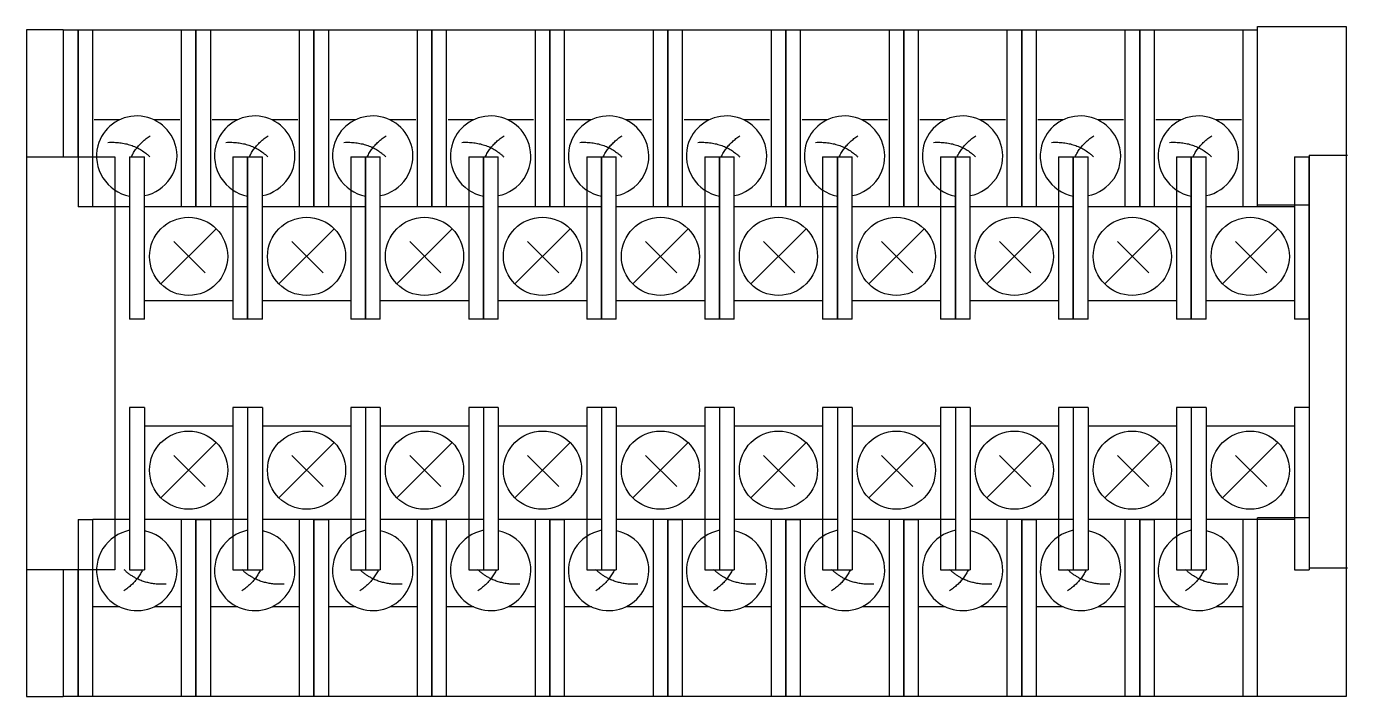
# Model space of a CAD drawing. Header units: inches. Extents: x 57 to 2760, y -193 to 2149.
# Drawn here: x 401.7 to 491.3, y 512 to 557.4 of the extents above; entities that cross this region are included whole.
import ezdxf

# ---------------------------------------------------------------- set-up
doc = ezdxf.new("R2010")
doc.units = ezdxf.units.IN
doc.header["$MEASUREMENT"] = 0
doc.layers.add('1', color=7, linetype='Continuous')

# ---------------------------------------------------------------- blocks, each defined once
blk = doc.blocks.new('2LAYER_RIGHT_PTW-SS10')
at = {"layer": '1', "color": 7}
for p, q in [((0, 45.44), (6, 45.44)), ((0, 33.32), (0, 45.44)), ((6, 45.44), (6, 0)), ((3.5, 36.72), (6.1, 36.72)), ((3.5, 36.72), (3.5, 8.72)), ((3.5, 33.32), (0, 33.32)), ((0, 0), (0, 12.12)), ((3.5, 12.12), (0, 12.12)), ((3.5, 8.72), (6.1, 8.72)), ((6, 0), (0, 0))]:
    blk.add_line(p, q, dxfattribs=at)
blk = doc.blocks.new('2LAYER_PTW-SS10')
for p, q in [((0, 45.2), (8, 45.2)), ((3.5, 33.2), (0, 33.2)), ((0, 12), (1, 12)), ((3.5, 12), (1, 12)), ((8, 0), (0, 0))]:
    blk.add_line(p, q)
at = {"layer": '1', "color": 7}
for p, q in [((0, 45.2), (0, 33.2)), ((1, 33.2), (1, 45.2)), ((7, 45.2), (7, 33.2)), ((8, 33.2), (8, 45.2)), ((2.817, 39.097), (1.1, 39.097)), ((6.9, 39.097), (5.164, 39.097)), ((3.5, 36.6), (4.5, 36.6)), ((3.5, 36.6), (3.5, 25.6)), ((3.5, 36.6), (3.5, 25.6)), ((4.5, 25.6), (4.5, 36.6)), ((10.5, 36.6), (11.5, 36.6)), ((10.5, 36.6), (10.5, 25.6)), ((11.5, 25.6), (11.5, 36.6)), ((10.5, 33.2), (4.5, 33.2)), ((9.374, 31.724), (5.626, 27.976)), ((8.614, 28.736), (6.493, 30.857)), ((4.5, 26.85), (10.5, 26.85)), ((4.5, 25.6), (3.5, 25.6)), ((11.5, 25.6), (10.5, 25.6)), ((4.5, 19.6), (3.5, 19.6)), ((3.5, 19.6), (3.5, 8.6)), ((4.5, 19.6), (4.5, 8.6)), ((11.5, 19.6), (10.5, 19.6)), ((10.5, 19.6), (10.5, 8.6)), ((11.5, 19.6), (11.5, 8.6)), ((4.5, 18.35), (10.5, 18.35)), ((9.374, 17.224), (5.626, 13.476)), ((8.614, 14.236), (6.493, 16.357)), ((0, 12), (0, 0)), ((1, 0), (1, 12)), ((10.5, 12), (4.5, 12)), ((7, 12), (7, 0)), ((8, 0), (8, 12)), ((3.5, 8.6), (4.5, 8.6)), ((10.5, 8.6), (11.5, 8.6)), ((1, 6.103), (2.836, 6.103)), ((5.183, 6.103), (7, 6.103))]:
    blk.add_line(p, q, dxfattribs=at)
for points in [[(3.619, 36.6, -0.011432), (3.693, 36.744, -0.011585), (3.773, 36.884, -0.011691), (3.86, 37.019, -0.011746), (3.952, 37.15), (4, 37.214, -0.011585), (4.1, 37.336, -0.011513), (4.206, 37.455, -0.011395), (4.317, 37.569, -0.011232), (4.435, 37.678, -0.011028), (4.559, 37.783, -0.010787), (4.688, 37.884, -0.010516), (4.823, 37.981), (4.893, 38.027)], [(2.026, 37.576, -0.010408), (2.235, 37.584, -0.010878), (2.44, 37.583, -0.011337), (2.64, 37.573, -0.011776), (2.835, 37.554, -0.012186), (3.027, 37.526, -0.012557), (3.213, 37.489, -0.012879), (3.396, 37.444, -0.013142), (3.574, 37.389, -0.01334), (3.748, 37.326, -0.013464), (3.917, 37.253), (4, 37.214, -0.012924), (4.156, 37.132, -0.012862), (4.308, 37.042, -0.012734), (4.455, 36.944, -0.012542), (4.599, 36.837, -0.012294), (4.739, 36.723, -0.011995), (4.875, 36.6)], [(4.381, 8.6, -0.011432), (4.307, 8.456, -0.011585), (4.227, 8.316, -0.011691), (4.14, 8.181, -0.011746), (4.048, 8.05), (4, 7.986, -0.011585), (3.9, 7.864, -0.011513), (3.794, 7.745, -0.011395), (3.683, 7.631, -0.011232), (3.565, 7.522, -0.011028), (3.441, 7.417, -0.010787), (3.312, 7.316, -0.010516), (3.177, 7.219), (3.107, 7.173)], [(4, 7.986), (4, 7.986), (3.95, 8.011, -0.008159), (3.852, 8.064, -0.008135), (3.756, 8.119, -0.008093), (3.661, 8.178, -0.008035), (3.568, 8.24, -0.007962), (3.476, 8.306, -0.007873), (3.386, 8.374, -0.007771), (3.297, 8.446, -0.007655), (3.211, 8.522, -0.007529), (3.125, 8.6)], [(5.974, 7.624, -0.008719), (5.798, 7.617, -0.009052), (5.625, 7.616, -0.009378), (5.456, 7.621, -0.009695), (5.289, 7.633, -0.009998), (5.126, 7.651, -0.010282), (4.966, 7.675, -0.010542), (4.809, 7.706, -0.010773), (4.655, 7.743, -0.01097), (4.504, 7.786, -0.01113), (4.356, 7.835, -0.011248), (4.211, 7.891, -0.011322), (4.07, 7.953), (4, 7.986)]]:
    blk.add_lwpolyline(points, format="xyb", dxfattribs=at)
for centre in [(7.5, 29.85), (7.5, 15.35)]:
    blk.add_circle(centre, 2.65, dxfattribs=at)
for centre, radius, start, end in [((3.981, 36.641), 2.73, 12.11253, 165.22837), ((4.044, 36.661), 2.786, 165.95148, 258.73438), ((3.991, 36.641), 2.722, 280.76801, 12.152), ((4.045, 8.54), 2.786, 101.27325, 194.05614), ((3.991, 8.559), 2.722, 347.848, 79.23199), ((3.981, 8.559), 2.73, 194.77163, 347.88747)]:
    blk.add_arc(centre, radius, start, end, dxfattribs=at)
blk = doc.blocks.new('2LAYER_LEFT_PTW-SS10')
at = {"layer": '1', "color": 7}
for p, q in [((0, 45.2), (0, 0)), ((2.5, 45.2), (0, 45.2)), ((2.5, 45.2), (3.5, 45.2)), ((2.5, 45.2), (2.5, 36.6)), ((3.5, 36.6), (3.5, 45.2)), ((0, 36.6), (6, 36.6)), ((6, 36.6), (6, 8.6)), ((6, 8.6), (0, 8.6)), ((2.5, 8.6), (2.5, 0)), ((3.5, 0), (3.5, 8.6)), ((0, 0), (2.5, 0)), ((3.5, 0), (2.5, 0))]:
    blk.add_line(p, q, dxfattribs=at)

msp = doc.modelspace()

# ---------------------------------------------------------------- block references
for name, p in [('2LAYER_RIGHT_PTW-SS10', (485.17365, 511.99591)), ('2LAYER_LEFT_PTW-SS10', (401.67365, 511.99591)), ('2LAYER_PTW-SS10', (405.17365, 511.99591)), ('2LAYER_PTW-SS10', (413.17365, 511.99591)), ('2LAYER_PTW-SS10', (421.17365, 511.99591)), ('2LAYER_PTW-SS10', (429.17365, 511.99591)), ('2LAYER_PTW-SS10', (437.17365, 511.99591)), ('2LAYER_PTW-SS10', (445.17365, 511.99591)), ('2LAYER_PTW-SS10', (453.17365, 511.99591)), ('2LAYER_PTW-SS10', (461.17365, 511.99591)), ('2LAYER_PTW-SS10', (469.17365, 511.99591)), ('2LAYER_PTW-SS10', (477.17365, 511.99591))]:
    msp.add_blockref(name, p)

doc.saveas('drawing.dxf')
